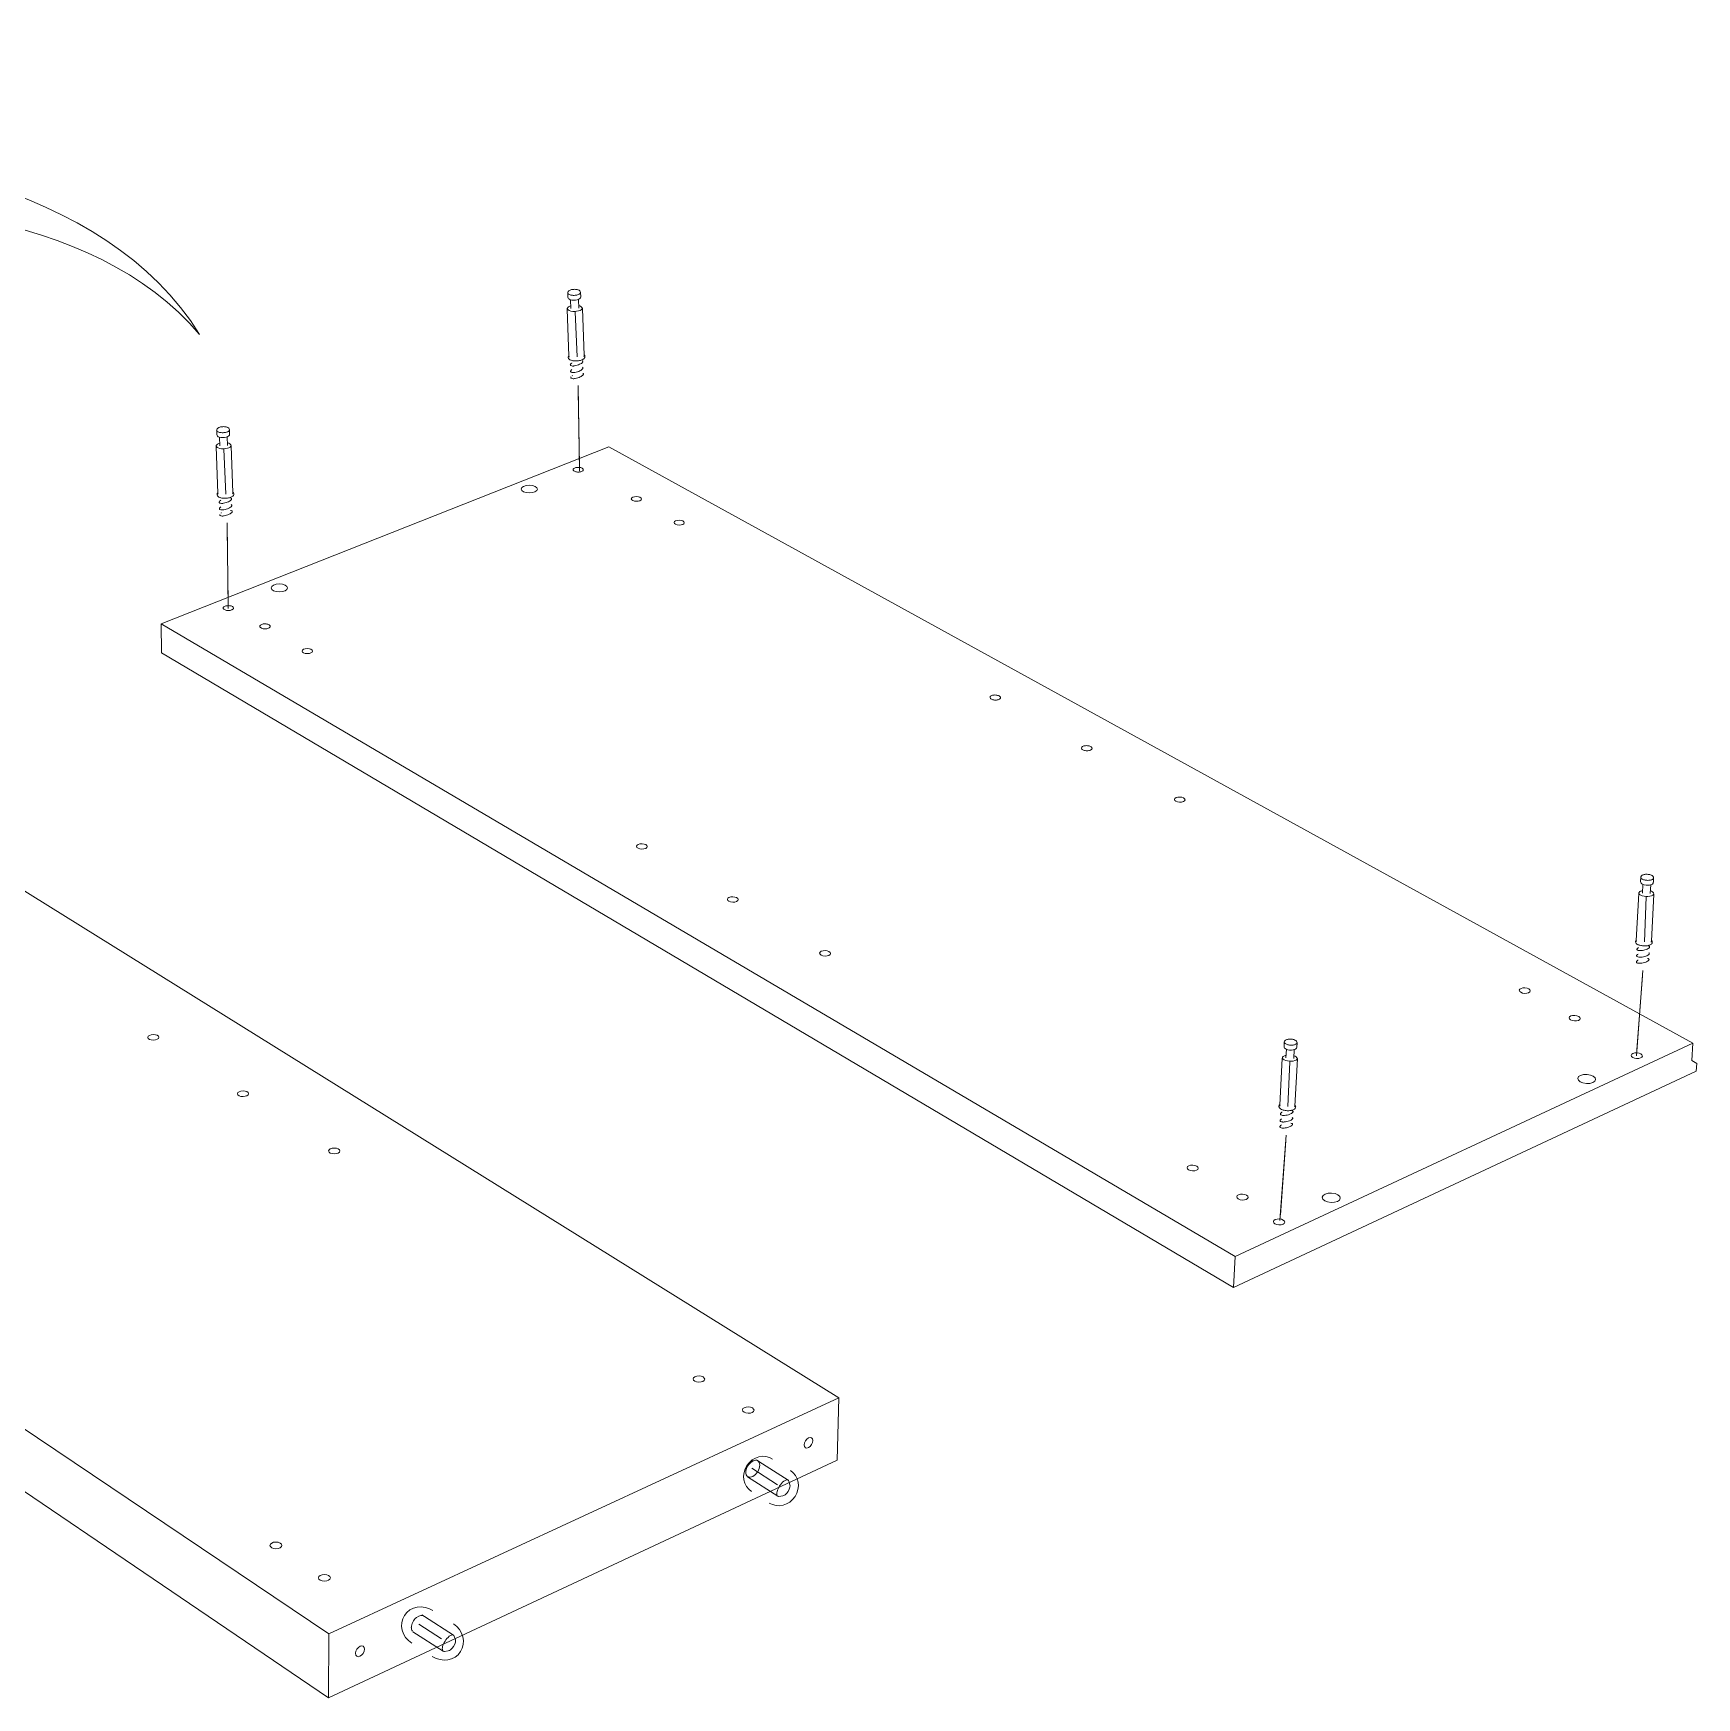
# Model space of a CAD drawing. Header units: metres. Extents: x -0.7 to 8.1, y 0 to 13.3.
# Drawn here: x 0.0524 to 0.1343, y 0.6645 to 0.7465 of the extents above; entities that cross this region are included whole.
import ezdxf

# ---------------------------------------------------------------- set-up
doc = ezdxf.new("R2010")
doc.units = ezdxf.units.M
doc.header["$MEASUREMENT"] = 0
doc.layers.add('PDF4_Geometry_Num_Penna__1', color=255, linetype='Continuous', lineweight=18)
doc.layers.add('PDF4_Geometry_Num_Penna__7', color=7, linetype='Continuous', lineweight=18)

msp = doc.modelspace()

# ---------------------------------------------------------------- linework, layer by layer
at = {"layer": 'PDF4_Geometry_Num_Penna__1', "color": 255, "linetype": 'Continuous', "lineweight": 18, "flags": 128}
for points in [[(0.079262, 0.728843), (0.079317, 0.725196)], [(0.061976, 0.722081), (0.062031, 0.718434)], [(0.131651, 0.700048), (0.13138, 0.696411)], [(0.1141, 0.691934), (0.113829, 0.688297)]]:
    msp.add_lwpolyline(points, dxfattribs=at)
at = {"layer": 'PDF4_Geometry_Num_Penna__7', "color": 7, "linetype": 'Continuous', "lineweight": 18, "flags": 128}
for points in [[(0.079379, 0.733699), (0.079374, 0.733674), (0.079363, 0.733656), (0.079347, 0.733638), (0.079324, 0.733621), (0.079298, 0.733606), (0.079266, 0.733592), (0.079231, 0.73358), (0.079191, 0.73357), (0.07915, 0.733562), (0.079106, 0.733557), (0.079063, 0.733555), (0.079019, 0.733555), (0.078976, 0.733557), (0.078935, 0.733562), (0.078896, 0.73357), (0.078861, 0.73358), (0.078829, 0.733592), (0.078802, 0.733605), (0.07878, 0.733621), (0.078764, 0.733637), (0.078753, 0.733655), (0.078748, 0.733674)], [(0.078884, 0.733335), (0.078901, 0.732906)], [(0.079285, 0.73292), (0.079269, 0.733349)], [(0.078896, 0.733034), (0.078853, 0.733019), (0.07882, 0.733004), (0.078791, 0.732987), (0.078766, 0.732969), (0.078746, 0.732949), (0.078731, 0.732927), (0.078723, 0.732906), (0.078719, 0.732884)], [(0.07872, 0.732877), (0.078805, 0.730559)], [(0.079106, 0.73274), (0.079207, 0.730526)], [(0.07877, 0.730517), (0.078771, 0.730497)], [(0.079258, 0.729121), (0.079322, 0.724903)], [(0.062093, 0.726937), (0.062088, 0.726913), (0.062077, 0.726894), (0.062061, 0.726876), (0.062038, 0.72686), (0.062012, 0.726844), (0.061979, 0.72683), (0.061944, 0.726818), (0.061905, 0.726808), (0.061864, 0.726801), (0.06182, 0.726796), (0.061777, 0.726793), (0.061732, 0.726793), (0.06169, 0.726796), (0.061649, 0.726801), (0.06161, 0.726809), (0.061575, 0.726818), (0.061543, 0.72683), (0.061516, 0.726844), (0.061494, 0.72686), (0.061478, 0.726876), (0.061467, 0.726894), (0.061462, 0.726912)], [(0.058735, 0.717389), (0.080775, 0.726092), (0.134138, 0.696737)], [(0.06161, 0.726273), (0.061567, 0.726258), (0.061534, 0.726243), (0.061505, 0.726226), (0.06148, 0.726207), (0.06146, 0.726187), (0.061445, 0.726165), (0.061437, 0.726145), (0.061433, 0.726123)], [(0.061434, 0.726115), (0.061519, 0.723798)], [(0.061598, 0.726573), (0.061614, 0.726144)], [(0.06182, 0.725979), (0.061921, 0.723765)], [(0.061999, 0.726159), (0.061982, 0.726588)], [(0.061484, 0.723755), (0.061485, 0.723735)], [(0.061972, 0.722359), (0.062035, 0.718141)], [(0.058736, 0.717389), (0.111597, 0.686238), (0.134138, 0.696737)], [(0.058736, 0.717389), (0.058745, 0.715961)], [(0.058745, 0.715961), (0.111521, 0.68472)], [(0.092095, 0.679287), (0.04201, 0.710439), (0.017675, 0.700822)], [(0.132201, 0.704874), (0.132193, 0.70485), (0.132181, 0.704832), (0.132164, 0.704816), (0.13214, 0.704801), (0.132112, 0.704788), (0.132078, 0.704777), (0.132042, 0.704768), (0.132003, 0.704762), (0.131961, 0.704758), (0.131916, 0.704757), (0.131873, 0.704759), (0.131829, 0.704762), (0.131787, 0.704768), (0.131746, 0.704777), (0.131709, 0.704789), (0.131674, 0.704802), (0.131643, 0.704816), (0.131618, 0.704832), (0.131597, 0.70485), (0.131583, 0.704868), (0.131574, 0.704887), (0.131571, 0.704905)], [(0.131471, 0.704114), (0.131349, 0.701798)], [(0.13166, 0.704255), (0.131616, 0.704244), (0.131582, 0.704232), (0.131552, 0.704218), (0.131525, 0.704202), (0.131503, 0.704183), (0.131486, 0.704163), (0.131477, 0.704143), (0.131471, 0.704121)], [(0.131675, 0.704556), (0.131654, 0.704127)], [(0.131844, 0.703943), (0.131746, 0.70173)], [(0.132037, 0.704107), (0.13206, 0.704536)], [(0.017675, 0.700822), (0.066981, 0.667663)], [(0.131671, 0.700325), (0.131358, 0.696118)], [(0.066973, 0.664519), (0.017822, 0.697863)], [(0.11465, 0.69676), (0.114643, 0.696736), (0.114631, 0.696718), (0.114613, 0.696702), (0.114589, 0.696687), (0.114561, 0.696674), (0.114528, 0.696663), (0.114492, 0.696655), (0.114452, 0.696648), (0.11441, 0.696644), (0.114366, 0.696643), (0.114323, 0.696645), (0.114278, 0.696648), (0.114236, 0.696655), (0.114195, 0.696663), (0.114158, 0.696675), (0.114124, 0.696688), (0.114093, 0.696702), (0.114067, 0.696718), (0.114046, 0.696736), (0.114032, 0.696754), (0.114023, 0.696773), (0.11402, 0.696791)], [(0.134138, 0.696737), (0.134078, 0.69588)], [(0.113921, 0.696), (0.113798, 0.693684)], [(0.114109, 0.696141), (0.114066, 0.69613), (0.114031, 0.696118), (0.114001, 0.696104), (0.113974, 0.696088), (0.113953, 0.696069), (0.113936, 0.696049), (0.113926, 0.696029), (0.11392, 0.696008)], [(0.114124, 0.696442), (0.114103, 0.696013)], [(0.114293, 0.695829), (0.114196, 0.693616)], [(0.114487, 0.695993), (0.114509, 0.696422)], [(0.134078, 0.69588), (0.134324, 0.695743)], [(0.134324, 0.695743), (0.1343, 0.695371)], [(0.111521, 0.68472), (0.1343, 0.695371)], [(0.11412, 0.692211), (0.113807, 0.688004)], [(0.111596, 0.686238), (0.111521, 0.68472)], [(0.092094, 0.679287), (0.066981, 0.667663)], [(0.092094, 0.679287), (0.092008, 0.676207)], [(0.092008, 0.676207), (0.066973, 0.664519)], [(0.088156, 0.67615), (0.088034, 0.676228)], [(0.089592, 0.675234), (0.088156, 0.67615)], [(0.087577, 0.675423), (0.087567, 0.675433), (0.087545, 0.675471), (0.087527, 0.675515), (0.087517, 0.675561), (0.087514, 0.675614)], [(0.089073, 0.675006), (0.087807, 0.675814)], [(0.071109, 0.66779), (0.071099, 0.6678), (0.071077, 0.667837), (0.071059, 0.667881), (0.07105, 0.667928), (0.071046, 0.667981)], [(0.072534, 0.667418), (0.071411, 0.668135)], [(0.071689, 0.668517), (0.071566, 0.668595)], [(0.073125, 0.667601), (0.071689, 0.668517)], [(0.06698, 0.667663), (0.066973, 0.664519)]]:
    msp.add_lwpolyline(points, dxfattribs=at)
for points in [[(0.079387, 0.733486), (0.079379, 0.733698, 0.313114), (0.079264, 0.733823), (0.079247, 0.733829), (0.079211, 0.733839), (0.079174, 0.733846), (0.079134, 0.73385), (0.079093, 0.733852), (0.079052, 0.733851), (0.079012, 0.733849), (0.078972, 0.733843), (0.078933, 0.733835), (0.078897, 0.733825), (0.078863, 0.733812), (0.078832, 0.733797), (0.078805, 0.733778), (0.078783, 0.733759), (0.078767, 0.733739), (0.078756, 0.733718), (0.07875, 0.733697), (0.078749, 0.733676), (0.078756, 0.733463)], [(0.079554, 0.730587), (0.079468, 0.732908, 0.316683), (0.07928, 0.733048)], [(0.078808, 0.730545, 0.357545), (0.078829, 0.730525)], [(0.078942, 0.730223, 0.090949), (0.078881, 0.730159, 0.174957), (0.078873, 0.730133)], [(0.078901, 0.730094, 0.088334), (0.078987, 0.730076, 0.031006), (0.079022, 0.730076, 0.034568), (0.079084, 0.730082, 0.031481), (0.079211, 0.730111, 0.037119), (0.079333, 0.730159, 0.046276), (0.079417, 0.730208, 0.092899), (0.079478, 0.730273, 0.252445), (0.079483, 0.730306)], [(0.078903, 0.730366), (0.078922, 0.730359), (0.078961, 0.730348), (0.079002, 0.730339), (0.079047, 0.730332), (0.079092, 0.730328), (0.079138, 0.730326), (0.079186, 0.730326), (0.079233, 0.730329), (0.079279, 0.730334), (0.079325, 0.730341), (0.079368, 0.730351), (0.079408, 0.730363), (0.079447, 0.730376), (0.079482, 0.730391), (0.079513, 0.730409), (0.079538, 0.730428), (0.079561, 0.730449), (0.079578, 0.730471), (0.079589, 0.730494), (0.079593, 0.730518), (0.079593, 0.730547, 0.208478), (0.079553, 0.730625)], [(0.078913, 0.729771, 0.085085), (0.079, 0.729753, 0.015468), (0.079034, 0.729753, 0.025191), (0.079096, 0.729759, 0.031314), (0.079224, 0.729788, 0.033975), (0.079345, 0.729835, 0.04393), (0.079429, 0.729885, 0.095177), (0.07949, 0.729949)], [(0.079052, 0.729453, 0.033624), (0.079114, 0.729459, 0.036359), (0.079241, 0.729489, 0.039973), (0.079363, 0.729536, 0.049853), (0.079447, 0.729585, 0.090937), (0.079508, 0.729649, 0.141964), (0.079515, 0.729675)], [(0.062101, 0.726725), (0.062093, 0.726937, 0.313114), (0.061978, 0.727061), (0.061961, 0.727067), (0.061925, 0.727078), (0.061888, 0.727084), (0.061848, 0.727089), (0.061807, 0.727091), (0.061766, 0.72709), (0.061726, 0.727087), (0.061686, 0.727081), (0.061647, 0.727074), (0.061611, 0.727063), (0.061577, 0.727051), (0.061546, 0.727035), (0.061519, 0.727017), (0.061497, 0.726998), (0.061481, 0.726978), (0.06147, 0.726957), (0.061463, 0.726935), (0.061463, 0.726915), (0.06147, 0.726702)], [(0.062267, 0.723826), (0.062181, 0.726146, 0.316683), (0.061994, 0.726287)], [(0.061614, 0.723332, 0.088334), (0.061701, 0.723314, 0.031006), (0.061735, 0.723314, 0.034568), (0.061798, 0.72332, 0.031481), (0.061925, 0.72335, 0.037119), (0.062047, 0.723397, 0.048622), (0.062131, 0.723447, 0.088783), (0.062192, 0.723511, 0.188144), (0.062199, 0.723536)], [(0.061617, 0.723604), (0.061636, 0.723597), (0.061675, 0.723586), (0.061716, 0.723577), (0.061761, 0.723571), (0.061806, 0.723567), (0.061852, 0.723564), (0.0619, 0.723565), (0.061947, 0.723567), (0.061993, 0.723572), (0.062039, 0.72358), (0.062082, 0.723589), (0.062122, 0.723601), (0.062161, 0.723615), (0.062196, 0.72363), (0.062227, 0.723648), (0.062252, 0.723667), (0.062275, 0.723688), (0.062292, 0.72371), (0.062302, 0.723733), (0.062307, 0.723757), (0.062307, 0.723785, 0.207019), (0.062266, 0.723863)], [(0.061656, 0.723461, 0.095338), (0.061595, 0.723397, 0.175447), (0.061587, 0.723371)], [(0.061601, 0.723037, 0.210064), (0.061626, 0.723009, 0.087992), (0.061714, 0.722991, 0.015468), (0.061748, 0.722991, 0.02939), (0.06181, 0.722997, 0.035246), (0.061938, 0.723027, 0.033975), (0.062059, 0.723074)], [(0.061765, 0.722691, 0.037788), (0.061828, 0.722697, 0.034391), (0.061955, 0.722727, 0.041828), (0.062077, 0.722775, 0.052297), (0.062161, 0.722824, 0.090937), (0.062222, 0.722888, 0.141964), (0.062229, 0.722914)], [(0.13219, 0.704662), (0.132201, 0.704873, 0.31032), (0.132097, 0.705008), (0.132081, 0.705015), (0.132047, 0.705028), (0.132009, 0.705038), (0.13197, 0.705047), (0.13193, 0.705052), (0.131889, 0.705055), (0.131848, 0.705056), (0.131808, 0.705054), (0.131769, 0.705049), (0.131732, 0.705042), (0.131697, 0.705033), (0.131665, 0.70502), (0.131636, 0.705004), (0.131612, 0.704987), (0.131595, 0.704969), (0.131582, 0.704949), (0.131574, 0.704928), (0.131571, 0.704907), (0.13156, 0.704695)], [(0.132097, 0.701759), (0.132218, 0.704078, 0.316942), (0.132044, 0.704234)], [(0.131352, 0.701836, 0.229565), (0.13131, 0.701759), (0.131309, 0.701739)], [(0.131351, 0.701784, 0.353804), (0.13137, 0.701762)], [(0.131455, 0.701451, 0.098985), (0.131389, 0.701392, 0.174938), (0.131379, 0.701367)], [(0.131402, 0.701326, 0.092651), (0.131487, 0.7013, 0.038012), (0.131522, 0.701297, 0.033904), (0.131584, 0.701297, 0.033193), (0.131714, 0.701315, 0.035741), (0.13184, 0.701352, 0.047514), (0.131927, 0.701394, 0.089166), (0.131994, 0.701452)], [(0.131429, 0.701596), (0.131447, 0.701588), (0.131485, 0.701573), (0.131525, 0.701561), (0.131569, 0.70155), (0.131614, 0.701542), (0.131659, 0.701536), (0.131708, 0.701532), (0.131754, 0.70153), (0.131801, 0.701532), (0.131847, 0.701535), (0.131891, 0.70154), (0.131932, 0.701549), (0.131972, 0.701559), (0.132008, 0.701571), (0.13204, 0.701585), (0.132068, 0.701602), (0.132092, 0.701621), (0.132111, 0.701641), (0.132124, 0.701664), (0.13213, 0.701687), (0.132132, 0.701716, 0.205077), (0.132099, 0.701797)], [(0.131438, 0.701128, 0.080478), (0.131371, 0.70107, 0.228219), (0.131363, 0.701029)], [(0.131385, 0.701003, 0.086615), (0.131471, 0.700977, 0.017277), (0.131505, 0.700974, 0.029564), (0.131568, 0.700975, 0.032833), (0.131697, 0.700992, 0.033411), (0.131823, 0.701029, 0.046376), (0.13191, 0.701071, 0.095366), (0.131976, 0.701129, 0.484878), (0.131963, 0.701192)], [(0.131496, 0.700674, 0.03409), (0.131558, 0.700674, 0.03464), (0.131687, 0.700692, 0.036401), (0.131813, 0.700729, 0.049815), (0.131901, 0.700771)], [(0.131976, 0.700865, 0.236094), (0.131954, 0.700895, 0.061006), (0.131898, 0.700916)], [(0.114639, 0.696548), (0.11465, 0.696759, 0.31032), (0.114547, 0.696894), (0.11453, 0.696901), (0.114496, 0.696914), (0.114459, 0.696924), (0.114419, 0.696933), (0.114379, 0.696939), (0.114339, 0.696941), (0.114298, 0.696942), (0.114257, 0.69694), (0.114219, 0.696935), (0.114182, 0.696928), (0.114147, 0.696919), (0.114114, 0.696906), (0.114085, 0.696891), (0.114062, 0.696873), (0.114044, 0.696855), (0.114032, 0.696835), (0.114023, 0.696814), (0.11402, 0.696794), (0.114009, 0.696581)], [(0.114546, 0.693645), (0.114667, 0.695964, 0.316942), (0.114494, 0.69612)], [(0.113801, 0.693722, 0.229565), (0.113759, 0.693645), (0.113759, 0.693625)], [(0.1138, 0.69367, 0.353804), (0.113819, 0.693648)], [(0.113905, 0.693337, 0.098985), (0.113838, 0.693278, 0.174938), (0.113828, 0.693253)], [(0.113852, 0.693212, 0.092651), (0.113936, 0.693186, 0.038012), (0.113971, 0.693184, 0.033901), (0.114033, 0.693184, 0.033193), (0.114163, 0.693202, 0.035741), (0.114289, 0.693238, 0.047514), (0.114377, 0.69328, 0.089166), (0.114443, 0.693338)], [(0.113879, 0.693482), (0.113897, 0.693474), (0.113934, 0.693459), (0.113974, 0.693447), (0.114018, 0.693436), (0.114063, 0.693428), (0.114109, 0.693422), (0.114157, 0.693418), (0.114204, 0.693416), (0.11425, 0.693418), (0.114296, 0.693421), (0.11434, 0.693426), (0.114382, 0.693435), (0.114421, 0.693445), (0.114457, 0.693457), (0.11449, 0.693471), (0.114517, 0.693488), (0.114541, 0.693507), (0.11456, 0.693528), (0.114573, 0.69355), (0.114579, 0.693573), (0.114582, 0.693602, 0.205077), (0.114548, 0.693683)], [(0.113887, 0.693014, 0.080478), (0.11382, 0.692956, 0.228219), (0.113812, 0.692915)], [(0.113835, 0.692889, 0.086615), (0.11392, 0.692863, 0.017277), (0.113954, 0.69286, 0.029564), (0.114017, 0.692861, 0.032833), (0.114147, 0.692878, 0.033411), (0.114272, 0.692915, 0.046376), (0.114359, 0.692957, 0.097345), (0.114426, 0.693015, 0.484878), (0.114413, 0.693078)], [(0.113945, 0.69256, 0.03409), (0.114007, 0.692561, 0.03464), (0.114137, 0.692579, 0.035834), (0.114262, 0.692615, 0.049815), (0.114351, 0.692657)], [(0.114426, 0.692751, 0.236094), (0.114403, 0.692781, 0.061006), (0.114347, 0.692802)], [(0.089521, 0.675247, -0.401508), (0.089629, 0.675184), (0.08968, 0.674998, -0.114154), (0.089683, 0.674886, -0.159885), (0.089443, 0.67451, -0.116173), (0.089333, 0.674459), (0.089146, 0.674428, -0.183527), (0.089086, 0.67444), (0.087589, 0.675395)], [(0.089527, 0.675245, 0.115726), (0.089379, 0.675174, 0.07814), (0.089173, 0.674943, 0.081175), (0.089051, 0.674659, 0.114008), (0.089047, 0.674494)], [(0.073054, 0.667614, -0.397631), (0.073161, 0.66755), (0.073213, 0.667365, -0.114154), (0.073217, 0.667257, -0.160142), (0.072975, 0.666877, -0.11602), (0.072865, 0.666825), (0.072679, 0.666794, -0.17934), (0.072618, 0.666807), (0.071121, 0.667762)], [(0.07306, 0.667612, 0.112828), (0.072911, 0.667541, 0.07928), (0.072705, 0.66731, 0.080838), (0.072583, 0.667025, 0.113799), (0.07258, 0.66686)]]:
    msp.add_lwpolyline(points, format="xyb", dxfattribs=at)
for points in [[(0.079454, 0.725047), (0.079422, 0.72506), (0.079385, 0.725073), (0.079347, 0.725082), (0.079303, 0.725085), (0.079263, 0.725088), (0.079219, 0.725088), (0.079175, 0.725082), (0.079138, 0.725073), (0.079104, 0.725063), (0.079073, 0.725047), (0.079048, 0.725032), (0.079029, 0.725013), (0.07902, 0.724992), (0.079017, 0.724973), (0.07902, 0.724951), (0.079032, 0.724932), (0.07905, 0.724914), (0.079076, 0.724897), (0.079107, 0.724882), (0.079144, 0.72487), (0.079182, 0.724864), (0.079226, 0.724857), (0.079269, 0.724854), (0.079313, 0.724857), (0.079354, 0.724861), (0.079391, 0.72487), (0.079428, 0.724882), (0.079457, 0.724895), (0.079481, 0.724914), (0.0795, 0.724932), (0.079509, 0.724951), (0.079512, 0.72497), (0.079509, 0.724992), (0.079496, 0.72501), (0.079478, 0.725029)], [(0.062237, 0.718238), (0.062206, 0.718253), (0.062172, 0.718266), (0.062131, 0.718275), (0.062088, 0.718278), (0.062044, 0.718281), (0.062, 0.718278), (0.061957, 0.718275), (0.06192, 0.718266), (0.061882, 0.718253), (0.061851, 0.718238), (0.061822, 0.718222), (0.061804, 0.718203), (0.061791, 0.718181), (0.061789, 0.718159), (0.061791, 0.718138), (0.061801, 0.718119), (0.06182, 0.7181), (0.061845, 0.718082), (0.061876, 0.718066), (0.061913, 0.718054), (0.061953, 0.718044), (0.061995, 0.718038), (0.062038, 0.718038), (0.062084, 0.718038), (0.062126, 0.718044), (0.062166, 0.718054), (0.062203, 0.718066), (0.062234, 0.718082), (0.062259, 0.718097), (0.062281, 0.718116), (0.06229, 0.718138), (0.062296, 0.718159), (0.062294, 0.718178), (0.062281, 0.7182), (0.062263, 0.718219)], [(0.064043, 0.71734), (0.064011, 0.717355), (0.063974, 0.717367), (0.063933, 0.717374), (0.063894, 0.71738), (0.063847, 0.717383), (0.063803, 0.71738), (0.063759, 0.717377), (0.063719, 0.717367), (0.063684, 0.717355), (0.063653, 0.71734), (0.063625, 0.717324), (0.063606, 0.717302), (0.063594, 0.717283), (0.06359, 0.717262), (0.063594, 0.71724), (0.063606, 0.717218), (0.063622, 0.717199), (0.06365, 0.717183), (0.063678, 0.717168), (0.063716, 0.717155), (0.063756, 0.717146), (0.063799, 0.71714), (0.063843, 0.717136), (0.063888, 0.71714), (0.063931, 0.717146), (0.063971, 0.717152), (0.064009, 0.717165), (0.06404, 0.71718), (0.064065, 0.717199), (0.064083, 0.717218), (0.064096, 0.71724), (0.064099, 0.717258), (0.064096, 0.71728), (0.064087, 0.717302), (0.064067, 0.717321)], [(0.099981, 0.713834), (0.099946, 0.71385), (0.099909, 0.713863), (0.099868, 0.713872), (0.099825, 0.713878), (0.099778, 0.713881), (0.099734, 0.713878), (0.09969, 0.713875), (0.099653, 0.713865), (0.099616, 0.713853), (0.099588, 0.713838), (0.099562, 0.713819), (0.099544, 0.7138), (0.099534, 0.713779), (0.099534, 0.713756), (0.099541, 0.713734), (0.099553, 0.713713), (0.099575, 0.713694), (0.0996, 0.713676), (0.099635, 0.71366), (0.099672, 0.713647), (0.099715, 0.713638), (0.099759, 0.713632), (0.099803, 0.713632), (0.099846, 0.713632), (0.09989, 0.713638), (0.099931, 0.713647), (0.099965, 0.71366), (0.099996, 0.713676), (0.100021, 0.713691), (0.100037, 0.713713), (0.100046, 0.713731), (0.100049, 0.713754), (0.100043, 0.713775), (0.10003, 0.713797), (0.100008, 0.713819)], [(0.104486, 0.711343), (0.104452, 0.711359), (0.104415, 0.711371), (0.104371, 0.711384), (0.104327, 0.711386), (0.104283, 0.71139), (0.104236, 0.711386), (0.104194, 0.711384), (0.104156, 0.711374), (0.104119, 0.711362), (0.104087, 0.711346), (0.104066, 0.711327), (0.104047, 0.711306), (0.104037, 0.711287), (0.104037, 0.711265), (0.104043, 0.71124), (0.104056, 0.711221), (0.104078, 0.711199), (0.104105, 0.711181), (0.104141, 0.711165), (0.104178, 0.711153), (0.104221, 0.711143), (0.104265, 0.711137), (0.104309, 0.711134), (0.104356, 0.711137), (0.104399, 0.711143), (0.104436, 0.711153), (0.104473, 0.711165), (0.104505, 0.711181), (0.104527, 0.711199), (0.104546, 0.711218), (0.104555, 0.71124), (0.104555, 0.711262), (0.104549, 0.711284), (0.104536, 0.711306), (0.104514, 0.711324)]]:
    msp.add_lwpolyline(points, close=True, dxfattribs=at)
at = {"layer": 'PDF4_Geometry_Num_Penna__7', "color": 7, "linetype": 'Continuous', "lineweight": 18}
for centre, radius, start, end in [((0.079123, 0.729675), 0.000281, 126.99807, 145.24854), ((0.079024, 0.729698), 0.000245, 247.42282, 268.26045), ((0.061832, 0.722919), 0.000274, 126.76357, 145.48304), ((0.061676, 0.722754), 0.0000598, 185.61296, 196.29517), ((0.061737, 0.722929), 0.000238, 247.09177, 268.5915), ((0.062003, 0.723316), 0.000239, 305.94752, 327.28866), ((0.062107, 0.722726), 0.000245, 66.95948, 81.05747), ((0.131552, 0.700618), 0.000243, 120.25194, 141.39384), ((0.131491, 0.700926), 0.000251, 242.70658, 263.15479), ((0.114001, 0.692504), 0.000243, 120.25194, 141.39384), ((0.11394, 0.692812), 0.000251, 242.70658, 263.15479)]:
    msp.add_arc(centre, radius, start, end, dxfattribs=at)
for centre, major_axis, ratio, start_param, end_param in [((0.079066, 0.733469), (0.000321, 0.000008), 0.493145, 4.041624, 6.340801), ((0.079092, 0.732915), (0.000367, 0.000013), 0.417655, 3.069346, 6.296691), ((0.061806, 0.726154), (0.000367, 0.000013), 0.419198, 3.072453, 6.294781), ((0.06178, 0.726707), (0.000321, 0.000007), 0.489451, 4.045036, 6.347953), ((0.131869, 0.70467), (-0.000319, 0.000021), 0.487385, 0.895817, 3.209277), ((0.131845, 0.704119), (-0.000367, 0.00002), 0.41868, 6.2122, 9.436045), ((0.114318, 0.696557), (-0.00032, 0.000021), 0.488123, 0.896927, 3.206875), ((0.114295, 0.696005), (-0.000367, 0.00002), 0.418155, 6.21163, 9.438048), ((0.087867, 0.6758), (0.000268, 0.000375), 0.611634, 6.161452, 8.737242), ((0.071399, 0.668168), (0.000269, 0.000373), 0.610403, 6.161629, 8.743901)]:
    msp.add_ellipse(centre, major_axis=major_axis, ratio=ratio, start_param=start_param, end_param=end_param, dxfattribs=at)
for centre, major_axis, ratio in [((0.076852, 0.724016), (-0.0004, 0.000003), 0.468234), ((0.082124, 0.723533), (-0.000249, 0.000004), 0.472963), ((0.084231, 0.722366), (-0.00025, 0.000005), 0.476699), ((0.06455, 0.719152), (0.000405, 0.000001), 0.478238), ((0.065926, 0.716045), (0.000255, 0), 0.481127), ((0.108873, 0.70873), (-0.000261, 0.000012), 0.491638), ((0.082399, 0.706426), (-0.000264, 0.000006), 0.495415), ((0.08687, 0.703815), (-0.000266, 0.000006), 0.499102), ((0.091414, 0.701162), (-0.000267, 0.000006), 0.50818), ((0.125861, 0.699329), (-0.00027, 0.000016), 0.501689), ((0.128315, 0.69797), (-0.000273, 0.000018), 0.501809), ((0.058346, 0.697028), (0.000271, 0.000001), 0.514239), ((0.131374, 0.696123), (-0.000274, 0.000018), 0.50607), ((0.12891, 0.694978), (-0.000438, 0.000031), 0.508887), ((0.062762, 0.694254), (0.000274, 0.000001), 0.515719), ((0.067253, 0.691434), (-0.000277, 0.000001), 0.514803), ((0.109511, 0.690595), (-0.000278, 0.000012), 0.514738), ((0.11196, 0.689164), (-0.000277, 0.000015), 0.524569), ((0.116334, 0.689133), (-0.000444, 0.000025), 0.521708), ((0.113766, 0.687941), (-0.00028, 0.000015), 0.521021), ((0.085205, 0.680205), (-0.000285, 0.000007), 0.535704), ((0.087633, 0.67868), (-0.000286, 0.00001), 0.54226), ((0.0906, 0.677071), (0.000152, 0.000245), 0.610381), ((0.087855, 0.675795), (0.000245, 0.000391), 0.617948), ((0.064378, 0.672019), (0.000293, 0), 0.55455), ((0.066768, 0.670423), (-0.000294, 0), 0.553348), ((0.068519, 0.666807), (0.000163, 0.000247), 0.635299)]:
    msp.add_ellipse(centre, major_axis=major_axis, ratio=ratio, dxfattribs=at)
for points in [[(0.060623, 0.731633), (0.051451, 0.746456), (0.015783, 0.740003), (0.009219, 0.738672)], [(0.010502, 0.732773), (0.018887, 0.735351), (0.050171, 0.74391), (0.060623, 0.731633)], [(0.078757, 0.733463), (0.078765, 0.733402), (0.078803, 0.733361), (0.07887, 0.73334)], [(0.078805, 0.730597), (0.078781, 0.730577), (0.078769, 0.730547), (0.07877, 0.730515)], [(0.078772, 0.730494), (0.078787, 0.730429), (0.078828, 0.730393), (0.078903, 0.730366)], [(0.078805, 0.730559), (0.07881, 0.730559), (0.078804, 0.730545), (0.078808, 0.730545)], [(0.078873, 0.730133), (0.078877, 0.730133), (0.078872, 0.730122), (0.078876, 0.730122)], [(0.078876, 0.730122), (0.078879, 0.730109), (0.078888, 0.730099), (0.078901, 0.730094)], [(0.078952, 0.730231), (0.078956, 0.730231), (0.078938, 0.730223), (0.078942, 0.730223)], [(0.079483, 0.730309), (0.07948, 0.730322), (0.079471, 0.730332), (0.079459, 0.730337)], [(0.079532, 0.730552), (0.079543, 0.730552), (0.079542, 0.730569), (0.079552, 0.730569)], [(0.079553, 0.730573), (0.079558, 0.730573), (0.079549, 0.730587), (0.079554, 0.730587)], [(0.078892, 0.729835), (0.078901, 0.729835), (0.078876, 0.72981), (0.078885, 0.72981)], [(0.078885, 0.72981), (0.078889, 0.72981), (0.078883, 0.729798), (0.078887, 0.729798)], [(0.078887, 0.729798), (0.078891, 0.729786), (0.078901, 0.729776), (0.078913, 0.729771)], [(0.07891, 0.729536), (0.078919, 0.729536), (0.078894, 0.72951), (0.078903, 0.72951)], [(0.078905, 0.729499), (0.078909, 0.729486), (0.078918, 0.729476), (0.07893, 0.729471)], [(0.078982, 0.729608), (0.078987, 0.729608), (0.078968, 0.7296), (0.078972, 0.7296)], [(0.078992, 0.729454), (0.078994, 0.729454), (0.078989, 0.729448), (0.078992, 0.729448)], [(0.079017, 0.729453), (0.079029, 0.729453), (0.07904, 0.729452), (0.079052, 0.729453)], [(0.079496, 0.729986), (0.079492, 0.729998), (0.079483, 0.730009), (0.07947, 0.730014)], [(0.07949, 0.729949), (0.079499, 0.729949), (0.079488, 0.729975), (0.079497, 0.729975)], [(0.079514, 0.729687), (0.079509, 0.729699), (0.079501, 0.729709), (0.079489, 0.729714)], [(0.079497, 0.729975), (0.079501, 0.729975), (0.079493, 0.729986), (0.079496, 0.729986)], [(0.079515, 0.729675), (0.079519, 0.729675), (0.079509, 0.729687), (0.079514, 0.729687)], [(0.061471, 0.726702), (0.061479, 0.726641), (0.061517, 0.726599), (0.061584, 0.726578)], [(0.061519, 0.723836), (0.061495, 0.723815), (0.061483, 0.723785), (0.061484, 0.723753)], [(0.061486, 0.723733), (0.061501, 0.723668), (0.061542, 0.723631), (0.061617, 0.723604)], [(0.061519, 0.723798), (0.061524, 0.723798), (0.061517, 0.723784), (0.061522, 0.723784)], [(0.061523, 0.72378), (0.061533, 0.72378), (0.061534, 0.723764), (0.061543, 0.723764)], [(0.062173, 0.723575), (0.062154, 0.723583), (0.062134, 0.723588), (0.062114, 0.723591)], [(0.062197, 0.723547), (0.062194, 0.72356), (0.062185, 0.72357), (0.062173, 0.723575)], [(0.062199, 0.723536), (0.062203, 0.723536), (0.062193, 0.723547), (0.062197, 0.723547)], [(0.062246, 0.72379), (0.062257, 0.72379), (0.062256, 0.723808), (0.062266, 0.723808)], [(0.062267, 0.723812), (0.062271, 0.723812), (0.062263, 0.723826), (0.062267, 0.723826)], [(0.061587, 0.723371), (0.06159, 0.723371), (0.061585, 0.72336), (0.061589, 0.72336)], [(0.061589, 0.72336), (0.061593, 0.723348), (0.061602, 0.723338), (0.061614, 0.723332)], [(0.061606, 0.723074), (0.061615, 0.723074), (0.06159, 0.723048), (0.061599, 0.723048)], [(0.061599, 0.723048), (0.061603, 0.723048), (0.061597, 0.723037), (0.061601, 0.723037)], [(0.061624, 0.722774), (0.061633, 0.722774), (0.061608, 0.722748), (0.061617, 0.722748)], [(0.061619, 0.722737), (0.061623, 0.722725), (0.061631, 0.722714), (0.061644, 0.722709)], [(0.061666, 0.723469), (0.06167, 0.723469), (0.061651, 0.723461), (0.061656, 0.723461)], [(0.061696, 0.722846), (0.061701, 0.722846), (0.061681, 0.722838), (0.061686, 0.722838)], [(0.061706, 0.722693), (0.061708, 0.722693), (0.061703, 0.722686), (0.061706, 0.722686)], [(0.061731, 0.722691), (0.061743, 0.722691), (0.061754, 0.722691), (0.061765, 0.722691)], [(0.062059, 0.723074), (0.062089, 0.723088), (0.062116, 0.723105), (0.062143, 0.723123)], [(0.06221, 0.723224), (0.062206, 0.723237), (0.062197, 0.723247), (0.062184, 0.723252)], [(0.062204, 0.723187), (0.062213, 0.723187), (0.062202, 0.723213), (0.062211, 0.723213)], [(0.062228, 0.722925), (0.062223, 0.722937), (0.062215, 0.722947), (0.062203, 0.722952)], [(0.062211, 0.723213), (0.062215, 0.723213), (0.062207, 0.723224), (0.06221, 0.723224)], [(0.062229, 0.722914), (0.062233, 0.722914), (0.062224, 0.722925), (0.062228, 0.722925)], [(0.131561, 0.704694), (0.131563, 0.704633), (0.131597, 0.704589), (0.131662, 0.704562)], [(0.13131, 0.701736), (0.131319, 0.70167), (0.131357, 0.70163), (0.131429, 0.701596)], [(0.131349, 0.701798), (0.131354, 0.701798), (0.131346, 0.701784), (0.131351, 0.701784)], [(0.131466, 0.701458), (0.131469, 0.701458), (0.131451, 0.701451), (0.131455, 0.701451)], [(0.13198, 0.701518), (0.131962, 0.701528), (0.131943, 0.701534), (0.131923, 0.701539)], [(0.132002, 0.701488), (0.132, 0.701501), (0.131992, 0.701512), (0.13198, 0.701518)], [(0.131994, 0.701452), (0.132003, 0.701452), (0.131993, 0.701477), (0.132003, 0.701477)], [(0.132003, 0.701477), (0.132006, 0.701477), (0.131998, 0.701488), (0.132002, 0.701488)], [(0.132072, 0.701725), (0.132082, 0.701725), (0.132084, 0.701741), (0.132094, 0.701741)], [(0.132095, 0.701745), (0.1321, 0.701745), (0.132092, 0.701759), (0.132097, 0.701759)], [(0.131362, 0.700769), (0.13137, 0.700769), (0.131344, 0.700744), (0.131353, 0.700744)], [(0.131353, 0.700744), (0.131357, 0.700744), (0.131351, 0.700733), (0.131354, 0.700733)], [(0.131354, 0.700733), (0.131357, 0.70072), (0.131364, 0.700709), (0.131376, 0.700703)], [(0.131363, 0.701033), (0.131366, 0.70102), (0.131374, 0.70101), (0.131385, 0.701003)], [(0.131379, 0.701367), (0.131382, 0.701367), (0.131376, 0.701356), (0.13138, 0.701356)], [(0.13138, 0.701356), (0.131382, 0.701343), (0.13139, 0.701333), (0.131402, 0.701326)], [(0.131441, 0.700834), (0.131446, 0.700834), (0.131425, 0.700827), (0.131429, 0.700827)], [(0.131436, 0.700681), (0.131438, 0.700681), (0.131433, 0.700674), (0.131436, 0.700674)], [(0.131461, 0.700677), (0.131473, 0.700676), (0.131484, 0.700674), (0.131496, 0.700674)], [(0.131901, 0.700771), (0.131927, 0.700786), (0.131949, 0.700806), (0.131968, 0.700829)], [(0.131968, 0.700829), (0.131977, 0.700829), (0.131968, 0.700854), (0.131977, 0.700854)], [(0.131977, 0.700854), (0.131981, 0.700854), (0.131972, 0.700865), (0.131976, 0.700865)], [(0.131986, 0.701154), (0.13199, 0.701154), (0.131983, 0.701165), (0.131986, 0.701165)], [(0.11401, 0.69658), (0.114012, 0.696519), (0.114046, 0.696475), (0.114111, 0.696448)], [(0.11376, 0.693622), (0.113768, 0.693556), (0.113806, 0.693516), (0.113879, 0.693482)], [(0.113798, 0.693684), (0.113803, 0.693684), (0.113795, 0.69367), (0.1138, 0.69367)], [(0.113828, 0.693253), (0.113832, 0.693253), (0.113826, 0.693242), (0.113829, 0.693242)], [(0.113829, 0.693242), (0.113831, 0.693229), (0.113839, 0.693219), (0.113852, 0.693212)], [(0.113915, 0.693344), (0.113919, 0.693344), (0.1139, 0.693337), (0.113905, 0.693337)], [(0.114429, 0.693404), (0.114412, 0.693414), (0.114393, 0.69342), (0.114373, 0.693426)], [(0.114451, 0.693374), (0.114449, 0.693387), (0.114441, 0.693398), (0.114429, 0.693404)], [(0.114443, 0.693338), (0.114452, 0.693338), (0.114442, 0.693363), (0.114452, 0.693363)], [(0.114452, 0.693363), (0.114456, 0.693363), (0.114447, 0.693374), (0.114451, 0.693374)], [(0.114521, 0.693611), (0.114532, 0.693611), (0.114533, 0.693627), (0.114544, 0.693627)], [(0.114544, 0.693631), (0.114549, 0.693631), (0.114541, 0.693645), (0.114546, 0.693645)], [(0.113811, 0.692655), (0.11382, 0.692655), (0.113793, 0.69263), (0.113802, 0.69263)], [(0.113802, 0.69263), (0.113806, 0.69263), (0.1138, 0.692619), (0.113803, 0.692619)], [(0.113803, 0.692619), (0.113806, 0.692606), (0.113814, 0.692595), (0.113825, 0.692589)], [(0.113812, 0.692919), (0.113815, 0.692906), (0.113824, 0.692896), (0.113835, 0.692889)], [(0.11389, 0.69272), (0.113895, 0.69272), (0.113875, 0.692713), (0.113879, 0.692713)], [(0.113885, 0.692567), (0.113887, 0.692567), (0.113883, 0.69256), (0.113885, 0.69256)], [(0.11391, 0.692563), (0.113922, 0.692562), (0.113934, 0.692561), (0.113945, 0.69256)], [(0.114351, 0.692657), (0.114377, 0.692672), (0.114398, 0.692692), (0.114417, 0.692715)], [(0.114417, 0.692715), (0.114426, 0.692715), (0.114418, 0.69274), (0.114427, 0.69274)], [(0.114427, 0.69274), (0.11443, 0.69274), (0.114421, 0.692751), (0.114426, 0.692751)], [(0.114435, 0.69304), (0.114439, 0.69304), (0.114432, 0.693051), (0.114436, 0.693051)], [(0.087568, 0.675953), (0.087854, 0.676395), (0.08842, 0.676537), (0.088834, 0.676269)], [(0.087798, 0.674668), (0.087385, 0.674935), (0.087282, 0.675511), (0.087568, 0.675953)], [(0.089706, 0.675706), (0.090118, 0.675438), (0.090223, 0.674863), (0.089937, 0.674421)], [(0.089937, 0.674421), (0.089651, 0.673979), (0.089083, 0.673837), (0.088669, 0.674104)], [(0.089047, 0.674494), (0.089053, 0.674472), (0.089066, 0.674452), (0.089086, 0.67444)], [(0.07071, 0.668572), (0.070996, 0.669014), (0.071618, 0.66912), (0.0721, 0.668808)], [(0.071064, 0.667207), (0.070582, 0.667518), (0.070424, 0.66813), (0.07071, 0.668572)], [(0.073115, 0.668153), (0.073596, 0.667841), (0.073756, 0.66723), (0.07347, 0.666788)], [(0.07347, 0.666788), (0.073183, 0.666345), (0.072561, 0.666239), (0.072078, 0.666551)], [(0.07258, 0.66686), (0.072585, 0.666839), (0.072599, 0.666819), (0.072618, 0.666806)]]:
    msp.add_open_spline(points, degree=3, dxfattribs=at)

doc.saveas('drawing.dxf')
